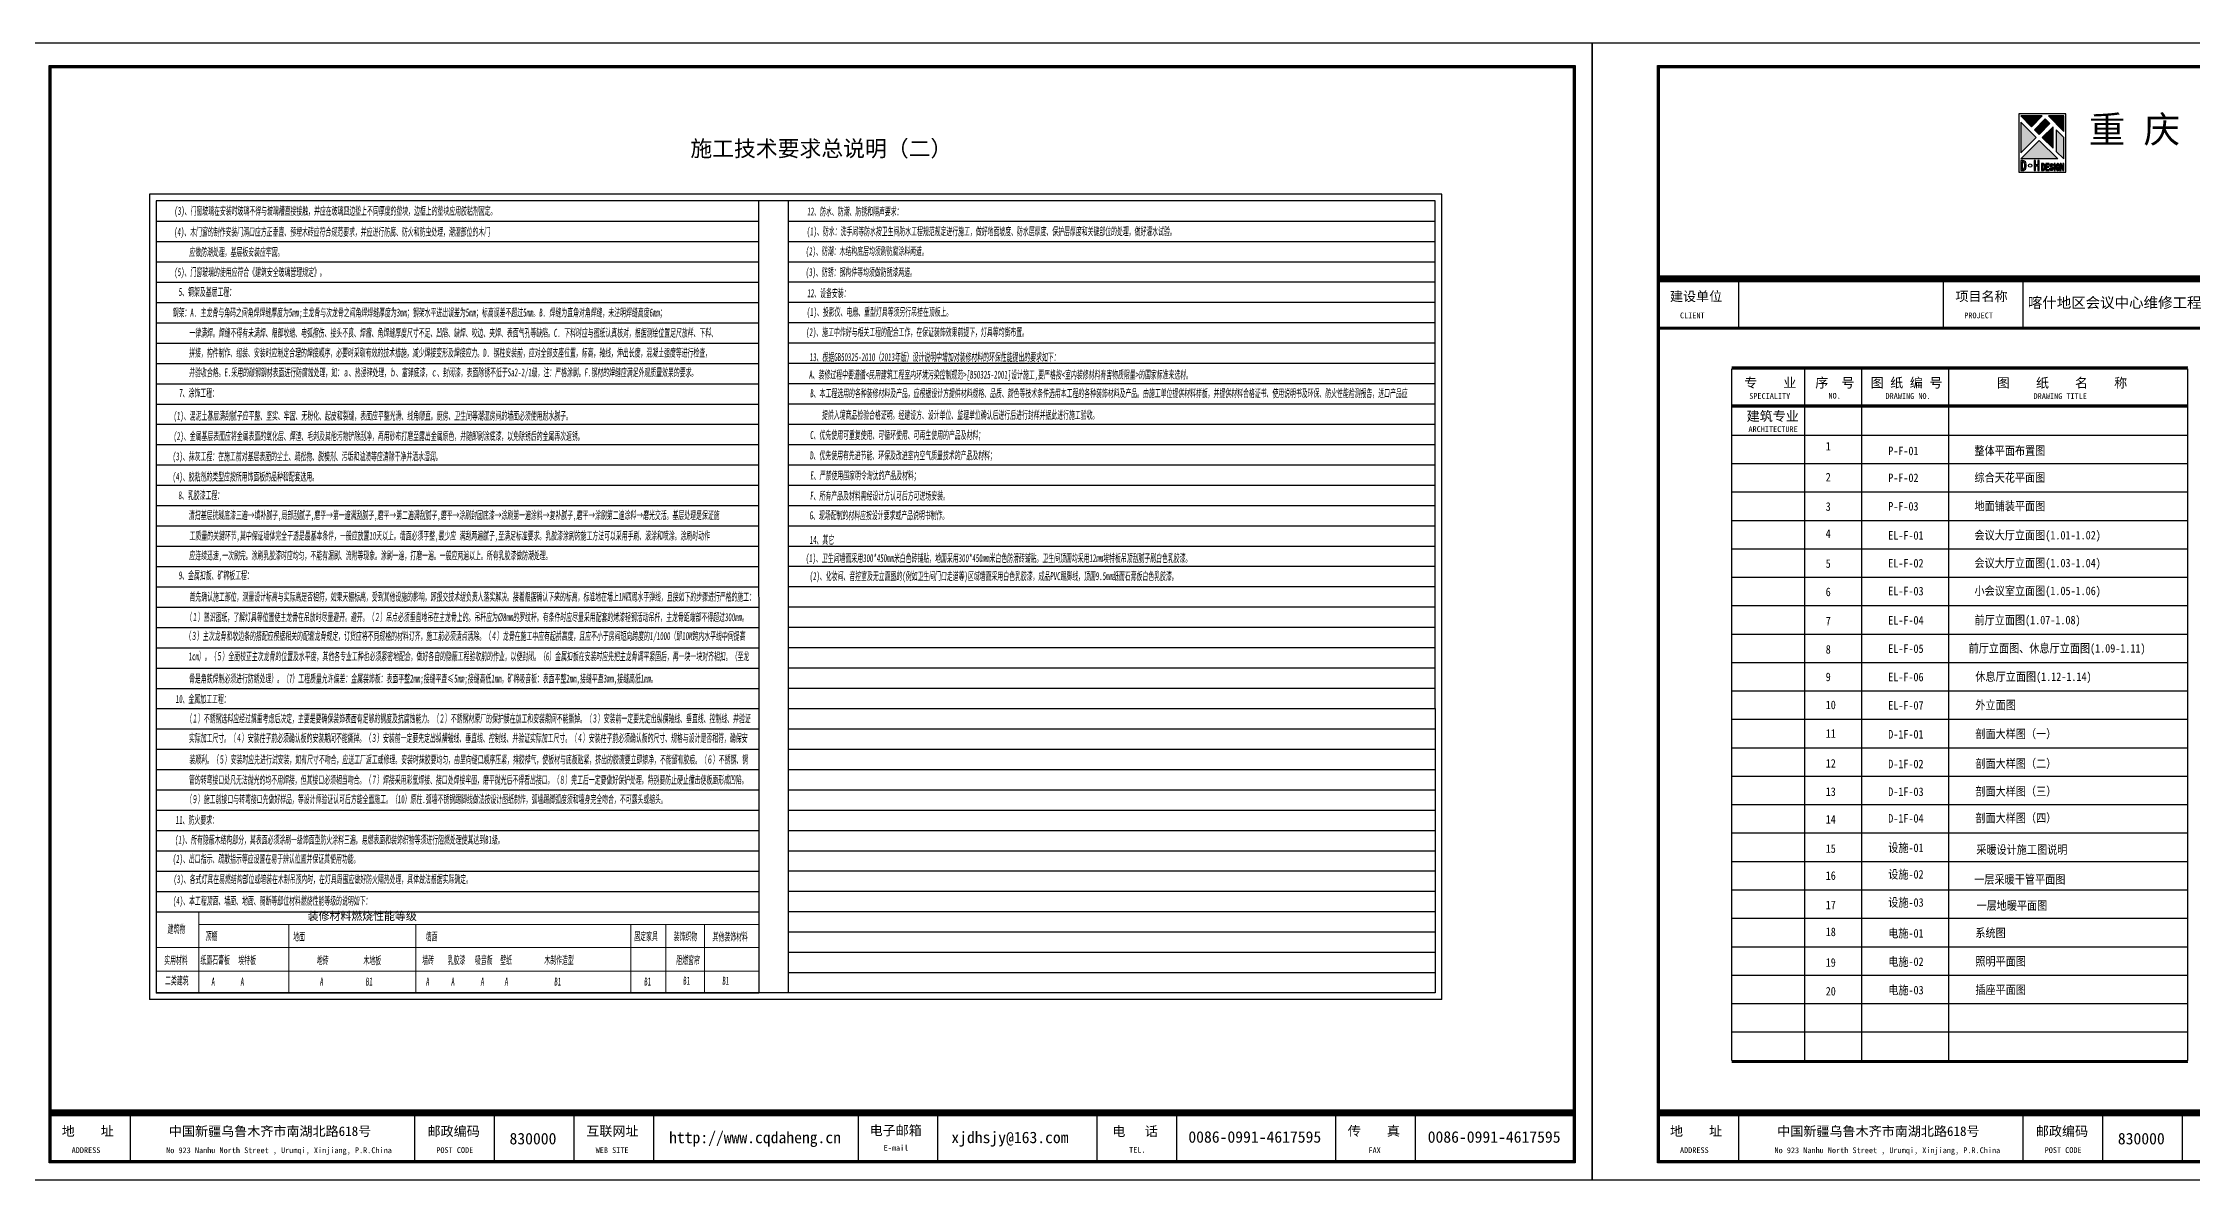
# Model space of a CAD drawing. Header units: millimetres. Extents: x -150677 to 588340, y -254013 to 149700.
# Drawn here: x 370680 to 451264, y 100520 to 143167 of the extents above; entities that cross this region are included whole.
import ezdxf
from ezdxf.enums import TextEntityAlignment as Align

# ---------------------------------------------------------------- set-up
doc = ezdxf.new("R2010")
doc.units = ezdxf.units.MM
doc.header["$LTSCALE"] = 10
doc.header["$MEASUREMENT"] = 0
doc.layers.add('3', color=5, linetype='Continuous', lineweight=18)
doc.layers.add('A05平面标注', color=42, linetype='Continuous', lineweight=9)
for name, color, linetype in [('BORDER', 7, 'Continuous'), ('TK', 7, 'Continuous'), ('文字', 3, 'Continuous')]:
    doc.layers.add(name, color=color, linetype=linetype)
doc.styles.add('_TCH_LABEL', font='黑体.ttf')
doc.styles.get("Standard").update_dxf_attribs({"font": ''})
doc.styles.add('宋体', font='')
doc.styles.add('标题-1', font='', dxfattribs={"height": 12})
doc.styles.get('Standard').set_extended_font_data('SimSun')
doc.styles.get('宋体').set_extended_font_data('SimSun')
doc.styles.get('标题-1').set_extended_font_data('SimSun')

msp = doc.modelspace()

# ---------------------------------------------------------------- hatches: boundary and pattern name
at = {"layer": 'TK'}
h = msp.add_hatch(color=256, dxfattribs=at)
edge = h.paths.add_edge_path(flags=16)
edge.add_ellipse((444645.3, 138569.4), major_axis=(352.1, 0), ratio=1, start_angle=-14.111426, end_angle=14.111417)
edge.add_ellipse((444914, 138636.9), major_axis=(75, 0.4), ratio=1, start_angle=13.805113, end_angle=89.693692)
edge.add_line((444914, 138712), (444890.7, 138712))
edge.add_line((444890.7, 138712), (444890.7, 138426.8))
edge.add_line((444890.7, 138426.8), (444914, 138426.8))
edge.add_ellipse((444914, 138501.9), major_axis=(-75, 0.4), ratio=1, start_angle=90.306255, end_angle=166.194833)
edge = h.paths.add_edge_path()
edge.add_ellipse((444645.3, 138569.4), major_axis=(397.1, 0), ratio=1, start_angle=-14.111455, end_angle=14.111388)
edge.add_ellipse((444914, 138636.9), major_axis=(-120.1, 0.4), ratio=1, start_angle=194.285626, end_angle=270.174204)
edge.add_line((444914, 138757), (444845.7, 138757))
edge.add_line((444845.7, 138757), (444845.7, 138381.8))
edge.add_line((444845.7, 138381.8), (444914, 138381.8))
edge.add_ellipse((444914, 138501.9), major_axis=(120.1, 0.4), ratio=1, start_angle=269.825795, end_angle=345.714374)
h.paths.add_polyline_path([(445482.5, 138381.8), (445527.5, 138381.8), (445527.5, 138757), (445482.5, 138757), (445482.5, 138599.4), (445392.4, 138599.4), (445392.4, 138757), (445347.4, 138757), (445347.4, 138381.8), (445392.4, 138381.8), (445392.4, 138554.4), (445482.5, 138554.4)])
edge = h.paths.add_edge_path(flags=16)
edge.add_ellipse((445484.9, 138513.4), major_axis=(246.9, 0.4), ratio=1, start_angle=-14.207789, end_angle=14.015054)
edge.add_ellipse((445673.3, 138560.7), major_axis=(52.6, 0.5), ratio=1, start_angle=13.59698, end_angle=89.485559)
edge.add_line((445673.3, 138613.4), (445657, 138613.4))
edge.add_line((445657, 138613.4), (445657, 138413.4))
edge.add_line((445657, 138413.4), (445673.3, 138413.4))
edge.add_ellipse((445673.3, 138466), major_axis=(-52.6, 0.3), ratio=1, start_angle=90.295159, end_angle=166.183737)
edge = h.paths.add_edge_path()
edge.add_ellipse((445484.9, 138513.4), major_axis=(278.5, 0.4), ratio=1, start_angle=-14.199498, end_angle=14.023344)
edge.add_ellipse((445673.3, 138560.7), major_axis=(84.2, 0.9), ratio=1, start_angle=13.496747, end_angle=89.385325)
edge.add_line((445673.3, 138644.9), (445625.4, 138644.9))
edge.add_line((445625.4, 138644.9), (445625.4, 138381.8))
edge.add_line((445625.4, 138381.8), (445673.3, 138381.8))
edge.add_ellipse((445673.3, 138466), major_axis=(-84.2, 0.7), ratio=1, start_angle=90.474548, end_angle=166.363127)
h.paths.add_polyline_path([(445912.8, 138413.4), (445817.8, 138413.4), (445817.8, 138503.7), (445898.2, 138503.7), (445898.2, 138535.3), (445817.8, 138535.3), (445817.8, 138613.4), (445905.5, 138613.4), (445905.5, 138644.9), (445786.2, 138644.9), (445786.2, 138381.8), (445912.8, 138381.8)])
h.paths.add_polyline_path([(446100.5, 138644.9), (446100.5, 138381.8), (446132.1, 138381.8), (446132.1, 138644.9)])
h.paths.add_polyline_path([(446319.8, 138644.9), (446319.8, 138381.8), (446351.4, 138381.8), (446351.4, 138577), (446422.2, 138381.8), (446453.7, 138381.8), (446453.7, 138644.9), (446422.2, 138644.9), (446422.2, 138449.8), (446351.4, 138644.9)])
edge = h.paths.add_edge_path()
edge.add_ellipse((445975.7, 138577.5), major_axis=(-38.6, 38.6), ratio=1, start_angle=220.701576, end_angle=247.2554)
edge.add_ellipse((445998.9, 138587), major_axis=(-29.6, 1.1), ratio=1, start_angle=204.332722, end_angle=339.821922)
edge.add_ellipse((446011, 138582), major_axis=(42.7, 0.5), ratio=1, start_angle=157.130871, end_angle=251.055088)
edge.add_ellipse((445965.8, 138445.5), major_axis=(-101.1, 2.3), ratio=1, start_angle=195.06221, end_angle=252.991042, ccw=False)
edge.add_ellipse((445995.1, 138452.7), major_axis=(71, 0.5), ratio=1, start_angle=315.990208, end_angle=373.333012, ccw=False)
edge.add_ellipse((445998.2, 138449.7), major_axis=(66.6, 0), ratio=1, start_angle=223.602819, end_angle=316.397181, ccw=False)
edge.add_ellipse((445996, 138447.6), major_axis=(63.6, 1), ratio=1, start_angle=179.076472, end_angle=222.679291, ccw=False)
edge.add_line((445932.4, 138447.6), (445932.4, 138469.5))
edge.add_line((445932.4, 138469.5), (445964.6, 138469.5))
edge.add_line((445964.6, 138469.5), (445964.6, 138447.6))
edge.add_ellipse((445996, 138447.6), major_axis=(22.2, 22.2), ratio=1, start_angle=135, end_angle=178.602819)
edge.add_ellipse((445998.2, 138449.7), major_axis=(34.5, 0.6), ratio=1, start_angle=222.611585, end_angle=315.405947)
edge.add_ellipse((445995.1, 138452.7), major_axis=(38.8, 0.3), ratio=1, start_angle=-44.021143, end_angle=13.321661)
edge.add_ellipse((445965.8, 138445.5), major_axis=(68.9, 2.5), ratio=1, start_angle=11.641843, end_angle=69.570675)
edge.add_ellipse((446011, 138582), major_axis=(-74.8, 0.4), ratio=1, start_angle=338.0374, end_angle=431.961616, ccw=False)
edge.add_ellipse((445998.9, 138587), major_axis=(-61.7, 1.1), ratio=1, start_angle=203.236572, end_angle=338.725772, ccw=False)
edge.add_ellipse((445975.7, 138577.5), major_axis=(86.7, 2.5), ratio=1, start_angle=355.617078, end_angle=380.575293, ccw=False)
edge.add_line((446062.4, 138573.4), (446030.2, 138573.4))
edge = h.paths.add_edge_path()
edge.add_ellipse((445194.1, 138569.4), major_axis=(64.3, 1.3), ratio=1, start_angle=-1.202087, end_angle=358.797913)
edge = h.paths.add_edge_path()
edge.add_line((446262.8, 138397.7), (446265.7, 138381.8))
edge.add_line((446265.7, 138381.8), (446289.1, 138381.8))
edge.add_line((446289.1, 138381.8), (446289.1, 138513.4))
edge.add_line((446289.1, 138513.4), (446229.8, 138513.4))
edge.add_line((446229.8, 138513.4), (446229.8, 138487.1))
edge.add_line((446229.8, 138487.1), (446265.2, 138487.1))
edge.add_ellipse((446229.8, 138513.4), major_axis=(0, 106.7), ratio=0.3424658, start_angle=-52.43363, end_angle=255.725049, ccw=False)
edge.add_ellipse((446278.1, 138575.1), major_axis=(-13.9, 13.9), ratio=1, start_angle=35.40313, end_angle=79.610553)
edge.add_ellipse((446273.9, 138575.2), major_axis=(16.4, 0), ratio=1, start_angle=223.113306, end_angle=381.975182)
edge.add_ellipse((446229.8, 138513.4), major_axis=(0, 131.6), ratio=0.5267961, start_angle=-58.879675, end_angle=208.452517)

# ---------------------------------------------------------------- linework, layer by layer
at = {"ltscale": 3000}
for p, q in [((431290.6, 134429.1), (488366.6, 134429.1)), ((431290.6, 134215.9), (488366.6, 134215.9)), ((431290.6, 132510.4), (488366.6, 132510.4)), ((431290.6, 132439.3), (488366.6, 132439.3)), ((434007.9, 131018), (451105, 131018)), ((434007.9, 105008.7), (434007.9, 130947)), ((434007.9, 130947), (451105, 130947)), ((434007.9, 129596.8), (434007.9, 130947)), ((436749.3, 105008.7), (436749.3, 130947)), ((438881.2, 105008.7), (438881.2, 130947)), ((442151, 105008.7), (442151, 130947)), ((451105, 105008.7), (451105, 130947)), ((434007.9, 129596.8), (451105, 129596.8)), ((434007.9, 129525.7), (451105, 129525.7)), ((434007.9, 128459.7), (451105, 128459.7)), ((434007.9, 127393.8), (451105, 127393.8)), ((434007.9, 126327.8), (451105, 126327.8)), ((434007.9, 125261.9), (451105, 125261.9)), ((434007.9, 124195.9), (451105, 124195.9)), ((434007.9, 123129.9), (451105, 123129.9)), ((434007.9, 122064), (451105, 122064)), ((434007.9, 120998), (451105, 120998)), ((434007.9, 119932.1), (451105, 119932.1)), ((434007.9, 118866.1), (451105, 118866.1)), ((434007.9, 117800.2), (451105, 117800.2)), ((434007.9, 116734.2), (451105, 116734.2)), ((434007.9, 115668.2), (451105, 115668.2)), ((434007.9, 114602.3), (451105, 114602.3)), ((434007.9, 113536.3), (451105, 113536.3)), ((434007.9, 112470.4), (451105, 112470.4)), ((434007.9, 111404.4), (451105, 111404.4)), ((434007.9, 110338.5), (451105, 110338.5)), ((434007.9, 109272.5), (451105, 109272.5)), ((434007.9, 108206.5), (451105, 108206.5)), ((434007.9, 107140.6), (451105, 107140.6)), ((434007.9, 106074.6), (451105, 106074.6)), ((434007.9, 105008.7), (451105, 105008.7)), ((434007.9, 104937.6), (451105, 104937.6))]:
    msp.add_line(p, q, dxfattribs=at)
for p, q in [((434275.2, 132510.4), (434275.2, 134215.9)), ((441950.1, 132510.4), (441950.1, 134215.9)), ((444934.8, 132510.4), (444934.8, 134215.9)), ((370911.1, 103156.8), (428129.2, 103156.8)), ((431219.8, 103156.8), (488437.9, 103156.8)), ((370911.1, 102943.6), (428129.2, 102943.6)), ((373966.8, 101167), (373966.8, 102943.6)), ((384626.1, 101167), (384626.1, 102943.6)), ((387610.8, 101167), (387610.8, 102943.6)), ((390595.4, 101167), (390595.4, 102943.6)), ((393580.1, 101167), (393580.1, 102943.6)), ((401255, 101167), (401255, 102943.6)), ((404239.7, 101167), (404239.7, 102943.6)), ((410209, 101167), (410209, 102943.6)), ((413193.7, 101167), (413193.7, 102943.6)), ((419163.1, 101167), (419163.1, 102943.6)), ((422147.8, 101167), (422147.8, 102943.6)), ((431219.8, 102943.6), (488437.9, 102943.6)), ((434275.6, 101167), (434275.6, 102943.6)), ((444934.8, 101167), (444934.8, 102943.6)), ((447919.5, 101167), (447919.5, 102943.6)), ((450904.2, 101167), (450904.2, 102943.6))]:
    msp.add_line(p, q)
for points in [[(370910.8, 142317.2), (428128.9, 142317.2), (428128.9, 101167), (370910.8, 101167)], [(370981.8, 142246.1), (428057.8, 142246.1), (428057.8, 101238.1), (370981.8, 101238.1)], [(431219.5, 142317.2), (488437.6, 142317.2), (488437.6, 101167), (431219.5, 101167)], [(431290.6, 142246.1), (488366.6, 142246.1), (488366.6, 101238.1), (431290.6, 101238.1)]]:
    msp.add_lwpolyline(points, close=True, dxfattribs=at)
at = {"ltscale": 3000, "const_width": 71.1}
for points in [[(370946.3, 142281.6), (428093.3, 142281.6), (428093.3, 101202.5), (370946.3, 101202.5)], [(431255, 142281.6), (488402.1, 142281.6), (488402.1, 101202.5), (431255, 101202.5)]]:
    msp.add_lwpolyline(points, close=True, dxfattribs=at)
at = {"ltscale": 3000}
for points, const_width in [([(431290.6, 134322.5), (488366.6, 134322.5)], 213.2), ([(431290.6, 132474.8), (488366.6, 132474.8)], 71.1), ([(434007.9, 130982.5), (451105, 130982.5)], 71.1), ([(434007.9, 129561.2), (451105, 129561.2)], 71.1), ([(434007.9, 104973.1), (451105, 104973.1)], 71.1)]:
    msp.add_lwpolyline(points, dxfattribs=dict(at, const_width=const_width))
at = {"const_width": 213.2}
for points in [[(370911.1, 103050.2), (428129.2, 103050.2)], [(431219.8, 103050.2), (488437.9, 103050.2)]]:
    msp.add_lwpolyline(points, dxfattribs=at)
at = {"layer": '3', "color": 3}
for p, q in [((374927.4, 110581.7), (397516.9, 110581.7)), ((374927.4, 110581.7), (374927.4, 107534.6)), ((376522.6, 110581.7), (376522.6, 107534.6)), ((397516.9, 110581.7), (397516.9, 107534.6)), ((376522.6, 110103.7), (397516.9, 110103.7)), ((379902.8, 107534.6), (379902.8, 110103.7)), ((384660.3, 107534.6), (384660.3, 110103.7)), ((392720.3, 107534.6), (392720.3, 110103.7)), ((394038.3, 107534.6), (394038.3, 110103.7)), ((395485.5, 110103.7), (395485.5, 107534.6)), ((374927.4, 109237.1), (397516.9, 109237.1)), ((374927.4, 108355.3), (397516.9, 108355.3)), ((374927.4, 107534.6), (397516.9, 107534.6))]:
    msp.add_line(p, q, dxfattribs=at)
at = {"layer": 'BORDER'}
for points in [[(368467, 100520.1), (368467, 143167), (428775.8, 143167), (428775.8, 100520.1)], [(428775.8, 100520.1), (428775.8, 143167), (489084.5, 143167), (489084.5, 100520.1)]]:
    msp.add_lwpolyline(points, close=True, dxfattribs=at)
at = {"layer": 'TK'}
for points in [[(446534.1, 138317.5), (446534.1, 140509.8), (444765.3, 140509.8), (444765.3, 138317.5)], [(445482.5, 138381.8), (445527.5, 138381.8), (445527.5, 138757), (445482.5, 138757), (445482.5, 138599.4), (445392.4, 138599.4), (445392.4, 138757), (445347.4, 138757), (445347.4, 138381.8), (445392.4, 138381.8), (445392.4, 138554.4), (445482.5, 138554.4)], [(445912.8, 138413.4), (445817.8, 138413.4), (445817.8, 138503.7), (445898.2, 138503.7), (445898.2, 138535.3), (445817.8, 138535.3), (445817.8, 138613.4), (445905.5, 138613.4), (445905.5, 138644.9), (445786.2, 138644.9), (445786.2, 138381.8), (445912.8, 138381.8)], [(446100.5, 138644.9), (446100.5, 138381.8), (446132.1, 138381.8), (446132.1, 138644.9)], [(446319.8, 138644.9), (446319.8, 138381.8), (446351.4, 138381.8), (446351.4, 138577), (446422.2, 138381.8), (446453.7, 138381.8), (446453.7, 138644.9), (446422.2, 138644.9), (446422.2, 138449.8), (446351.4, 138644.9)]]:
    msp.add_lwpolyline(points, close=True, dxfattribs=at)
at = {"layer": 'TK', "color": 3}
for points in [[(445247.7, 140027.4), (445649.7, 140429.4), (444845.7, 140429.4)], [(445877.1, 140429.4), (446453.7, 139852.8), (446453.7, 140429.4)], [(444845.7, 139048.8), (445422.3, 139625.4), (444845.7, 140202)], [(444845.7, 138821.3), (445536, 139511.7), (446226.3, 138821.3)], [(446051.7, 139223.4), (446051.7, 140027.4), (445649.7, 139625.4)], [(446172.3, 139102.7), (446453.7, 138821.3), (446453.7, 139625.4), (446172.3, 139906.8)]]:
    msp.add_lwpolyline(points, close=True, dxfattribs=at)
at = {"layer": 'TK', "color": 1}
msp.add_lwpolyline([(445536, 139739.1), (445938, 140141.1), (445763.4, 140315.7), (445361.4, 139913.7)], close=True, dxfattribs=at)
at = {"layer": 'TK'}
for points in [[(445030.4, 138472.6, 0.1237717), (445030.4, 138666.2, 0.3437839), (444914, 138757), (444845.7, 138757), (444845.7, 138381.8), (444914, 138381.8, 0.3437839)], [(444986.7, 138483.6, 0.1237717), (444986.7, 138655.2, 0.3437839), (444914, 138712), (444890.7, 138712), (444890.7, 138426.8), (444914, 138426.8, 0.3437839)], [(445755, 138445.5, 0.1237717), (445755, 138581.3, 0.3437839), (445673.3, 138644.9), (445625.4, 138644.9), (445625.4, 138381.8), (445673.3, 138381.8, 0.3437839)], [(445724.4, 138453.2, 0.1237717), (445724.4, 138573.6, 0.3437839), (445673.3, 138613.4), (445657, 138613.4), (445657, 138413.4), (445673.3, 138413.4, 0.3437839)], [(446030.2, 138573.4, 0.1163842), (446026.2, 138598.2, 0.6712706), (445971.5, 138598.2, 0.4344192), (445997.6, 138541.5, -0.2582863), (446064, 138469.5, -0.2555605), (446046.5, 138403.7, -0.4285714), (445950, 138403.7, -0.1925824), (445932.4, 138447.6), (445932.4, 138469.5), (445964.6, 138469.5), (445964.6, 138447.6, 0.1925824), (445973.3, 138425.9, 0.4285714), (446023.2, 138425.9, 0.2555605), (446032.8, 138461.9, 0.2582863), (445987.4, 138511, -0.4344192), (445941.7, 138610.3, -0.6712706), (446056, 138610.3, -0.1093333), (446062.4, 138573.4)]]:
    msp.add_lwpolyline(points, format="xyb", close=True, dxfattribs=at)
msp.add_lwpolyline([(446262.8, 138397.7), (446265.7, 138381.8), (446289.1, 138381.8), (446289.1, 138513.4), (446229.8, 138513.4), (446229.8, 138487.1), (446265.2, 138487.1)], dxfattribs=at)
msp.add_lwpolyline([(446289.1, 138581.4, -0.8306722), (446261.9, 138564, -0.1953197), (446258.7, 138578.4, -3.2110885)], format="xyb", dxfattribs=at)
msp.add_circle((445194.1, 138569.4), 64.3, dxfattribs=at)
for major_axis, ratio, start_param, end_param in [((0, 131.6), 0.5267961, -1.0276442, 3.6381828), ((0, 106.7), 0.3424658, -0.9151395, 4.4632441)]:
    msp.add_ellipse((446229.8, 138513.4), major_axis=major_axis, ratio=ratio, start_param=start_param, end_param=end_param, dxfattribs=at)
at = {"layer": 'TK', "color": 3}
for points in [[(445247.7, 140027.4), (445649.7, 140429.4), (444845.7, 140429.4)], [(445877.1, 140429.4), (446453.7, 139852.8), (446453.7, 140429.4)], [(444845.7, 139048.8), (445422.3, 139625.4), (444845.7, 140202)], [(444845.7, 138821.3), (445536, 139511.7), (446226.3, 138821.3)], [(446051.7, 139223.4), (446051.7, 140027.4), (445649.7, 139625.4)], [(446453.7, 138821.3), (446453.7, 139625.4), (446172.3, 139102.7), (446172.3, 139906.8)]]:
    msp.add_solid(points, dxfattribs=at)
at = {"layer": 'TK', "color": 1}
msp.add_solid([(445536, 139739.1), (445361.4, 139913.7), (445938, 140141.1), (445763.4, 140315.7)], dxfattribs=at)
at = {"layer": '文字'}
for p, q in [((423137.4, 137493.4), (374677.4, 137493.4)), ((422887.4, 137243.4), (374927.4, 137243.4)), ((397514.4, 137246.3), (397516.9, 107535.4)), ((398625.8, 137243.4), (398625.8, 107535.4)), ((422887.4, 118205.4), (422887.4, 137243.4)), ((423137.4, 107291.5), (423137.4, 137493.4)), ((398625.8, 136487.7), (422887.4, 136487.7)), ((398625.8, 135725.9), (422887.4, 135725.9)), ((398625.8, 134964.1), (422887.4, 134964.1)), ((398625.8, 134202.4), (422887.4, 134202.4)), ((398625.8, 133440.6), (422887.4, 133440.6)), ((398625.8, 132678.8), (422887.4, 132678.8)), ((398625.8, 131917.1), (422887.4, 131917.1)), ((398625.8, 131155.3), (422887.4, 131155.3)), ((398625.8, 130393.5), (422887.4, 130393.5)), ((398625.8, 129631.8), (422887.4, 129631.8)), ((398625.8, 128870), (422887.4, 128870)), ((398625.8, 128108.2), (422887.4, 128108.2)), ((398625.8, 127346.5), (422887.4, 127346.5)), ((398625.8, 126584.7), (422887.4, 126584.7)), ((398625.8, 125822.9), (422887.4, 125823.2)), ((398625.8, 125822.9), (422887.4, 125822.9)), ((398625.8, 125061.2), (422887.4, 125061.2)), ((398625.8, 124299.4), (422887.4, 124299.4)), ((398625.8, 123537.6), (422887.4, 123537.6)), ((398625.8, 122775.9), (422887.4, 122775.9)), ((398625.8, 122014.1), (422887.4, 122014.1)), ((398625.8, 121252.4), (422887.4, 121252.4)), ((398625.8, 120490.6), (422887.4, 120490.6)), ((398625.8, 119728.8), (422887.4, 119728.8)), ((398625.8, 118967.1), (422887.4, 118967.1)), ((398625.8, 118205.3), (422887.4, 118205.4)), ((422887.4, 118205.4), (422887.4, 107541.5)), ((398625.8, 117443.5), (422887.4, 117443.5)), ((398625.8, 116681.8), (422887.4, 116681.8)), ((398625.8, 115920), (422887.4, 115920)), ((374927.4, 115152.3), (397516.9, 115152.3)), ((398625.8, 115158.2), (422887.4, 115158.2)), ((374927.4, 114390.5), (397516.9, 114390.5)), ((374927.4, 113628.7), (397516.9, 113628.7)), ((398625.8, 114396.5), (422887.4, 114396.5)), ((398625.8, 113634.7), (422887.4, 113634.7)), ((374927.4, 112867), (397516.9, 112867)), ((398625.8, 112872.9), (422887.4, 112872.9)), ((374927.4, 112105.2), (397516.9, 112105.2)), ((398625.8, 112111.2), (422887.4, 112111.2)), ((374927.4, 111343.4), (397516.9, 111343.4)), ((398625.6, 111349.4), (422887.2, 111349.4)), ((374927.4, 110581.7), (397516.9, 110581.7)), ((398625.8, 110587.6), (422887.4, 110587.6)), ((398625.8, 109825.9), (422887.4, 109825.9)), ((398625.8, 109064.1), (422887.4, 109064.1)), ((398625.6, 108302.3), (422887.2, 108302.3)), ((423137.4, 107291.5), (374677.4, 107285.3)), ((422887.4, 107541.5), (374927.4, 107535.4))]:
    msp.add_line(p, q, dxfattribs=at)
at = {"layer": '文字', "color": 3}
for p, q in [((374677.4, 137493.4), (374677.4, 107285.3)), ((374927.4, 137243.4), (374927.4, 107535.4)), ((374927.4, 136481.7), (397516.9, 136481.7)), ((374927.4, 135719.9), (397516.9, 135719.9)), ((374927.4, 134958.2), (397516.9, 134958.2)), ((374927.4, 134196.4), (397516.9, 134196.4)), ((374927.4, 133434.6), (397516.9, 133434.6)), ((374927.4, 132672.9), (397516.9, 132672.9)), ((374927.4, 131911.1), (397516.9, 131911.1)), ((374927.4, 131149.3), (397516.9, 131149.3)), ((374927.4, 130387.6), (397516.9, 130387.6)), ((374927.4, 129625.8), (397516.9, 129625.8)), ((374927.4, 128864), (397516.9, 128864)), ((374927.4, 128102.3), (397516.9, 128102.3)), ((374927.4, 127340.5), (397516.9, 127340.5)), ((374927.4, 126578.7), (397516.9, 126578.7)), ((374927.4, 125817), (397516.9, 125817)), ((374927.4, 125055.2), (397516.9, 125055.2)), ((374927.4, 124293.4), (397516.9, 124293.4)), ((374927.4, 123531.7), (397516.9, 123531.7)), ((374927.4, 122769.9), (397516.9, 122769.9)), ((374927.4, 122008.1), (397516.9, 122008.1)), ((374927.4, 121246.4), (397516.9, 121246.4)), ((374927.4, 120484.6), (397516.9, 120484.6)), ((374927.4, 119722.8), (397516.9, 119722.8)), ((374927.4, 118961.1), (397516.9, 118961.1)), ((374927.4, 118199.3), (397516.9, 118199.3)), ((374927.4, 118199.3), (397516.9, 118199.3)), ((374927.4, 117437.6), (397516.9, 117437.6)), ((374927.4, 116675.8), (397516.9, 116675.8)), ((374927.4, 115914), (397516.9, 115914))]:
    msp.add_line(p, q, dxfattribs=at)

# ---------------------------------------------------------------- texts
for s, height, style, p in [('重 庆 大 恒 建 筑 设 计 有 限 公 司', 1005.146, '_TCH_LABEL', (447391, 139423.3)), ('建设单位', 358.98, '宋体', (431688.9, 133484.5)), ('项目名称', 358.98, '宋体', (442391.1, 133484.5)), ('CLIENT', 215.39, '宋体', (432063.8, 132841.5)), ('PROJECT', 215.39, '宋体', (442723.4, 132841.5)), ('地    址', 358.98, '宋体', (371380.5, 102176.7)), ('中国新疆乌鲁木齐市南湖北路618号', 358.981, '宋体', (375401.8, 102171.9)), ('邮政编码', 358.98, '宋体', (385100.7, 102170.6)), ('互联网址', 358.98, '宋体', (391053, 102176.7)), ('http://www.cqdaheng.cn', 430.777, '宋体', (394157.4, 101901)), ('电子邮箱', 358.98, '宋体', (401675.4, 102202)), ('xjdhsjy@163.com', 430.777, '宋体', (404740.9, 101903.1)), ('电   话', 358.98, '宋体', (410778.3, 102169.5)), ('0086-0991-4617595', 430.777, '宋体', (413629.6, 101920.4)), ('传    真', 358.98, '宋体', (419606.2, 102181.2)), ('0086-0991-4617595', 430.777, '宋体', (422604.3, 101919.8)), ('地    址', 358.98, '宋体', (431689.2, 102176.7)), ('中国新疆乌鲁木齐市南湖北路618号', 358.981, '宋体', (435710.5, 102171.9)), ('邮政编码', 358.98, '宋体', (445409.5, 102170.6)), ('ADDRESS', 215.39, '宋体', (371755.4, 101533.7)), ('No 923 Nanhu North Street , Urumqi, Xinjiang, P.R.China', 215.388, '宋体', (375300.3, 101528.4)), ('POST CODE', 215.39, '宋体', (385429.4, 101536.1)), ('830000', 430.78, '宋体', (388174.4, 101857.3)), ('WEB SITE', 215.39, '宋体', (391405.1, 101533.8)), ('E-mail', 215.39, '宋体', (402205.1, 101617.5)), ('TEL.', 215.39, '宋体', (411409.1, 101546.3)), ('FAX', 213.19, '宋体', (420385.1, 101528.3)), ('ADDRESS', 215.39, '宋体', (432064.1, 101533.7)), ('No 923 Nanhu North Street , Urumqi, Xinjiang, P.R.China', 215.388, '宋体', (435609, 101528.4)), ('POST CODE', 215.39, '宋体', (445738.2, 101536.1)), ('830000', 430.78, '宋体', (448483.2, 101857.3))]:
    msp.add_text(s, height=height, dxfattribs=dict(style=style)).set_placement(p)
at = {"color": 6, "style": '_TCH_LABEL'}
msp.add_text('喀什地区会议中心维修工程', height=397.957, dxfattribs=at).set_placement((445104.7, 133230.1))
at = {"style": '宋体'}
for s, height, p in [('专    业', 358.98, (435449.5, 130246.9)), ('序  号', 358.98, (437871.3, 130244.4)), ('图 纸 编 号', 358.98, (440559.3, 130244.4)), ('图    纸    名    称', 358.981, (446389.1, 130239.6)), ('SPECIALITY', 215.39, (435430.2, 129819.6)), ('NO.', 215.39, (437863.6, 129826)), ('DRAWING NO.', 215.388, (440617.1, 129817.1)), ('DRAWING TITLE', 215.388, (446322.3, 129814.6)), ('建筑专业', 358.98, (435543.1, 128994)), ('ARCHITECTURE', 215.388, (435554.7, 128576.1))]:
    msp.add_text(s, height=height, dxfattribs=at).set_placement(p, align=Align.CENTER)
at = {"layer": 'A05平面标注', "color": 42, "style": '标题-1', "width": 0.87}
for s, height, p in [('1', 319.8, (437528, 127882.1)), ('P-F-01', 319.76, (439873.2, 127708.9)), ('整体平面布置图', 319.76, (443106.7, 127716.4)), ('2', 319.8, (437528, 126723.3)), ('P-F-02', 319.76, (439873.2, 126699)), ('综合天花平面图', 319.76, (443106.7, 126706.5)), ('3', 319.8, (437528, 125621.2)), ('P-F-03', 319.76, (439873.2, 125630.1)), ('地面铺装平面图', 319.76, (443106.7, 125637.6)), ('4', 319.8, (437528, 124605.6)), ('会议大厅立面图(1.01-1.02)', 319.762, (443106.7, 124545.7)), ('EL-F-01', 319.76, (439873.2, 124538.2)), ('5', 319.8, (437528, 123482.3)), ('EL-F-02', 319.76, (439873.2, 123494)), ('会议大厅立面图(1.03-1.04)', 319.762, (443106.7, 123501.5)), ('6', 319.8, (437528, 122420.7)), ('EL-F-03', 319.76, (439873.2, 122449.9)), ('小会议室立面图(1.05-1.06)', 319.762, (443106.7, 122457.4)), ('前厅立面图(1.07-1.08)', 319.762, (443106.7, 121362.5)), ('7', 319.8, (437528, 121323.9)), ('EL-F-04', 319.76, (439873.2, 121355)), ('8', 319.8, (437528, 120264.7)), ('EL-F-05', 319.76, (439873.2, 120290.9)), ('前厅立面图、休息厅立面图(1.09-1.11)', 319.762, (442887.1, 120303)), ('9', 319.8, (437528, 119229.8)), ('EL-F-06', 319.76, (439873.2, 119227.7)), ('休息厅立面图(1.12-1.14)', 319.762, (443140.1, 119239.8)), ('10', 319.76, (437528, 118180.6)), ('EL-F-07', 319.76, (439873.2, 118162.4)), ('外立面图', 319.76, (443140.1, 118174.5)), ('11', 319.76, (437528, 117107.8)), ('D-1F-01', 319.76, (439873.2, 117079.8)), ('剖面大样图（一）', 319.76, (443140.1, 117091.9)), ('12', 319.76, (437528, 115987.7)), ('D-1F-02', 319.76, (439873.2, 115966)), ('剖面大样图（二）', 319.76, (443140.1, 115978.1)), ('13', 319.76, (437528, 114926.7)), ('D-1F-03', 319.76, (439873.2, 114923.7)), ('剖面大样图（三）', 319.76, (443140.1, 114935.8)), ('14', 319.76, (437528, 113889.4)), ('D-1F-04', 319.76, (439873.2, 113925.1)), ('剖面大样图（四）', 319.76, (443140.1, 113937.2)), ('15', 319.76, (437528, 112792.9)), ('设施-01', 319.76, (439873.2, 112820.1)), ('采暖设计施工图说明', 319.76, (443175.7, 112751.8)), ('16', 319.76, (437528, 111779.3)), ('设施-02', 319.76, (439873.2, 111825.7)), ('一层采暖干管平面图', 319.76, (443099.1, 111635.3)), ('17', 319.76, (437528, 110678.6)), ('设施-03', 319.76, (439873.2, 110770.5)), ('一层地暖平面图', 319.76, (443182.1, 110653.3)), ('18', 319.76, (437528, 109668.6)), ('电施-01', 319.76, (439873.2, 109615.5)), ('系统图', 319.76, (443140.1, 109627.6)), ('19', 319.76, (437528, 108519.3)), ('电施-02', 319.76, (439873.2, 108549.6)), ('照明平面图', 319.76, (443140.1, 108561.6)), ('20', 319.76, (437528, 107441.3)), ('电施-03', 319.76, (439873.2, 107483.6)), ('插座平面图', 319.76, (443140.1, 107495.7))]:
    msp.add_text(s, height=height, dxfattribs=at).set_placement(p)
at = {"layer": '文字'}
msp.add_text('施工技术要求总说明（二）', height=600, dxfattribs=at).set_placement((394955.6, 138908))
at = {"layer": '文字', "color": 7, "oblique": 3, "width": 0.525}
for s, p in [('    (3)、门窗玻璃在安装时玻璃不得与玻璃槽直接接触，并应在玻璃四边垫上不同厚度的垫块，边框上的垫块应用胶粘剂固定。', (375086.3, 136718.7)), ('12、防水、防潮、防锈和隔声要求：', (399336.7, 136696.2)), ('    (4)、木门窗的制作安装门洞口应方正垂直、预埋木砖应符合规范要求，并应进行防腐、防火和防虫处理，潮湿部位的木门', (375074.3, 135931.5)), ('(1)、防水：洗手间等防水按卫生间防水工程规范规定进行施工，做好地面坡度、防水层厚度、保护层厚度和关键部位的处理，做好灌水试验。', (399313.6, 135951)), ('应做防潮处理，基层板安装应牢固。', (376163.9, 135177.9)), ('(2)、防潮：木结构底层均须刷防腐涂料两道。', (399276.1, 135207)), ('    (5)、门窗玻璃的使用应符合《建筑安全玻璃管理规定》。', (375082, 134422.1)), ('(3)、防锈：钢构件等均须做防锈漆两道。', (399273.9, 134419.8)), ('   5、钢架及基层工程：', (375377.6, 133679.4)), ('12、设备安装：', (399337.4, 133632.9)), ('    钢架：A. 主龙骨与角码之间角焊焊缝厚度为5mm;主龙骨与次龙骨之间角焊焊缝厚度为3mm；钢架水平进出误差为5mm；标高误差不超过5mm。B. 焊缝为直角对角焊缝，未注明焊缝高度6mm；', (375024.1, 132906.4)), ('(1)、投影仪、电扇、重型灯具等须另行吊挂在顶板上。', (399313.2, 132928.7)), ('一律满焊。焊缝不得有未满焊、根部收缩、电弧擦伤、接头不良、焊瘤、角焊缝厚度尺寸不足、凹陷、缺焊、咬边、夹焊、表面气孔等缺陷。C. 下料时应与图纸认真核对，根据测绘位置足尺放样、下料、', (376161.8, 132145.6)), ('(2)、施工中作好与相关工程的配合工作，在保证装饰效果前提下，灯具等均衡布置。', (399286.3, 132172.5)), ('拼接，构件制作、组装、安装时应制定合理的焊接顺序，必要时采取有效的技术措施，减少焊接变形及焊接应力。D. 钢柱安装前，应对全部支座位置，标高，轴线，伸出长度，混凝土强度等进行检查，', (376155.9, 131399.7)), ('并验收合格。E.采用的碳钢钢材表面进行防腐蚀处理，如：ａ、热浸锌处理，ｂ、富锌底漆，ｃ、封闭漆，表面除锈不低于Sa2-2/1级，注：严格涂刷。F.钢材的焊缝应满足外观质量效果的要求。 ', (376155.9, 130660.8)), ('    7、涂饰工程：', (375268.7, 129891.2)), ('B、本工程选用的各种装修材料及产品，应根据设计方提供材料规格、品质、颜色等技术条件选用本工程的各种装饰材料及产品。由施工单位提供材料样板，并提供材料合格证书、使用说明书及环保、防火性能检测报告，进口产品应', (399445.1, 129879.5)), ('    (1)、混泥土基层满刮腻子应平整、坚实、牢固、无粉化、起皮和裂缝，表面应平整光滑、线角顺直。厨房、卫生间等潮湿房间的墙面必须使用耐水腻子。', (375055.2, 129033.9)), ('     提供入境商品检验合格证明。经建设方、设计单位、监理单位确认后进行后进行封样并据此进行施工验收。', (399241.9, 129064.2)), ('    (2)、金属基层表面应将金属表面的氧化层、焊渣、毛刺及其他污物铲除刮净，再用砂布打磨至露出金属原色，并随即刷涂底漆，以免除锈后的金属再次返锈。', (375054.9, 128272.2)), ('C、优先使用可重复使用、可循环使用、可再生使用的产品及材料；', (399442.4, 128313)), ('    (3)、抹灰工程：在施工前对基层表面的尘土、疏松物、脱模剂、污垢和油渍等应清除干净并洒水湿润。', (375019.7, 127510.4)), ('D、优先使用有先进节能、环保及改进室内空气质量技术的产品及材料；', (399440.1, 127549.2)), ('    (4)、胶粘剂的类型应按所用饰面板的品种和配套选用。', (375017.7, 126748.6)), ('E、严禁使用国家明令淘汰的产品及材料；', (399449.8, 126796.1)), (' 8、乳胶漆工程：', (375628.4, 126054.3)), ('F、所有产品及材料需经设计方认可后方可进场安装。', (399442.6, 126032.7)), ('   清扫基层抗碱底漆三遍→填补腻子,局部刮腻子,磨平→第一遍满刮腻子,磨平→第二遍满刮腻子,磨平→涂刷封固底漆→涂刷第一遍涂料→复补腻子,磨平→涂刷第二遍涂料→磨光交活。基层处理是保证施', (375758.7, 125306.4)), ('G、现场配制的材料应按设计要求或产品说明书制作。', (399421, 125301.7)), ('应连续迅速,一次刷完。涂刷乳胶漆时应均匀，不能有漏刷、流附等现象。涂刷一遍，打磨一遍。一般应两遍以上。所有乳胶漆做防潮处理。   ', (376162.3, 123795.4)), ('工质量的关键环节,其中保证墙体完全干透是最基本条件，一般应放置10天以上。墙面必须平整,最少应 满刮两遍腻子,至满足标准要求。乳胶漆涂刷的施工方法可以采用手刷、滚涂和喷涂。涂刷时动作', (376169.1, 124535)), (' 9、金属扣板、矿棉板工程：', (375637, 123050.6)), ('(1)、卫生间墙面采用300*450mm米白色砖铺贴，地面采用300*450mm米白色防滑砖铺贴。卫生间顶面均采用12mm埃特板吊顶刮腻子刷白色乳胶漆。', (399276, 123695.3)), ('    (2)、化妆间、音控室及无立面图的(例如卫生间门口走道等)区域墙面采用白色乳胶漆，成品PVC踢脚线，顶面9.5mm纸面石膏板白色乳胶漆。', (398907.4, 123020.3)), ('首先确认施工部位，测量设计标高与实际高是否相符，如果天棚标高，受到其他设施的影响，即报交技术组负责人落实解决。接着根据确认下来的标高，标准地在墙上1M四周水平弹线，且接如下的步骤进行严格的施工：', (376168.1, 122244.7)), ('（１）熟识图纸，了解灯具等位置使主龙骨在吊放时尽量避开。避开。（２）吊点必须垂直地吊在主龙骨上的。吊杆应为%%C8mm的罗纹杆。有条件时应尽量采用配套的烤漆轻钢活动吊杆，主龙骨距端部不得超过300mm。', (376045.1, 121481.4)), ('（３）主次龙骨和收边条的搭配应根据相关的配套龙骨规定，订货应将不同规格的材料订齐，施工前必须清点清除。（４）龙骨在施工中应有起拱高度，且应不小于房间短向跨度的1/1000（即10M跨内水平线中间提高', (376011.1, 120773.9)), ('1cm）。（５）全面校正主次龙骨的位置及水平度，其他各专业工种也必须紧密地配合，做好各自的隐蔽工程验收前的作业，以便封闭。（6）金属扣板在安装时应先把主龙骨调平紧固后，再一块一块对齐相扣。（至龙', (376135.5, 120012.1)), ('骨是角铁焊制必须进行防锈处理）。（7）工程质量允许偏差：金属装饰板：表面平整2mm;接缝平直≤5mm;接缝高低1mm，矿棉吸音板：表面平整2mm,接缝平直3mm,接缝高低1mm。', (376149.5, 119176.8)), ('   10、金属加工工程：', (375266.9, 118412.3)), ('（１）不锈钢选料应经过慎重考虑后决定，主要是要确保装饰表面有足够的钢度及抗腐蚀能力。（２）不锈钢材原厂的保护膜在加工和安装期间不能撕掉。（３）安装前一定要先定出纵横轴线、垂直线、控制线、并验证', (376043.7, 117678.2)), ('实际加工尺寸。（４）安装柱子前必须确认板的安装期间不能撕掉。（３）安装前一定要先定出纵横轴线、垂直线、控制线、并验证实际加工尺寸。（４）安装柱子前必须确认板的尺寸、规格与设计是否相符，确保安', (376145.5, 116946.2)), ('装顺利。（５）安装时应先进行试安装，如有尺寸不吻合，应送工厂返工或修理。安装时抹胶要均匀，由里向缝口顺序压紧，排胶排气，使板材与底板贴紧，挤出的胶液要立即擦净，不能留有胶痕。（６）不锈钢、铜', (376166.9, 116139.8)), ('管的转弯接口处凡无法抛光的均不用焊接，但其接口必须相当吻合。（７）焊接采用彩氩焊接、接口处焊接牢固，磨平抛光后不得看出接口。（８）完工后一定要做好保护处理。特别要防止硬止撞击使板面形成凹陷。', (376146.9, 115378.9)), ('（９）施工前接口与转弯接口先做好样品，等设计师验证认可后方能全面施工。（10）原柱.弧墙不锈钢踢脚线做法按设计图纸制作，弧墙踢脚弧度须和墙身完全吻合，不可露头或缩头。', (376041, 114653)), ('11、防火要求：', (375653.7, 113877.5)), ('(1)、所有隐蔽木结构部分，其表面必须涂刷一级饰面型防火涂料三遍。易燃表面和装饰织物等须进行阻燃处理使其达到B1级。', (375622.2, 113133.6)), ('(2)、出口指示、疏散指示等应设置在易于辨认位置并保证其使用功能。', (375539.4, 112415.4)), ('(3)、各式灯具在易燃结构部位或暗装在木制吊顶内时，在灯具周围应做好防火隔热处理，具体做法根据实际确定。', (375568.3, 111652.7)), ('建筑物', (375347.6, 109783.9)), ('顶棚', (376771.4, 109520)), ('地面', (380057.2, 109500.3)), ('墙面', (385026.7, 109510.7)), ('固定家具', (392847.8, 109510.8)), ('装饰织物', (394320.2, 109507.8)), ('其他装饰材料', (395780.9, 109499.2)), ('实用材料', (375217.8, 108617.3)), ('纸面石膏板', (376578.8, 108621.5)), ('埃特板', (377998.2, 108616.2)), ('地砖', (380940.2, 108610.1)), ('木地板', (382689.2, 108607.6)), ('墙砖    乳胶漆', (384891.1, 108619.8)), ('吸音板', (386871.6, 108619.8)), ('壁纸', (387818.2, 108619.8)), ('木制作造型', (389473, 108619.8)), ('阻燃窗帘', (394421.5, 108617.6)), ('二类建筑', (375250.1, 107851.7)), ('A', (376992.7, 107807.4)), ('A', (378085.3, 107807.4)), ('A', (381060.7, 107813.4)), ('B1', (382778.6, 107813.4)), ('A', (385036.6, 107813.4)), ('A', (385984.9, 107813.4)), ('A', (387090.3, 107813.4)), ('A', (387989.5, 107813.4)), ('B1', (389846.4, 107813.4)), ('B1', (393217.8, 107815.3)), ('B1', (394678.9, 107847.6)), ('B1', (396148.6, 107847.6))]:
    msp.add_text(s, height=300, dxfattribs=at).set_placement(p)
for s, p in [('13、根据GB50325-2010（2013年版）设计说明中增加对装修材料的环保性能提出的要求如下：', (399423.4, 131145.2)), ('A、装修过程中要遵循<民用建筑工程室内环境污染控制规范>[B50325-2001]设计施工,要严格按<室内装修材料有害物质限量>的国家标准来选材。', (399408.6, 130486.5)), ('14、其它', (399423.4, 124289.3)), ('(4)、本工程顶面、墙面、地面、隔断等部位材料燃烧性能等级的说明如下：', (375545.1, 110752.3))]:
    msp.add_text(s, height=300, dxfattribs=at).set_placement(p, align=Align.BOTTOM_LEFT)
at = {"layer": '文字', "color": 7}
msp.add_text('装修材料燃烧性能等级', height=300, dxfattribs=at).set_placement((380604.7, 110269.3))

doc.saveas('drawing.dxf')
